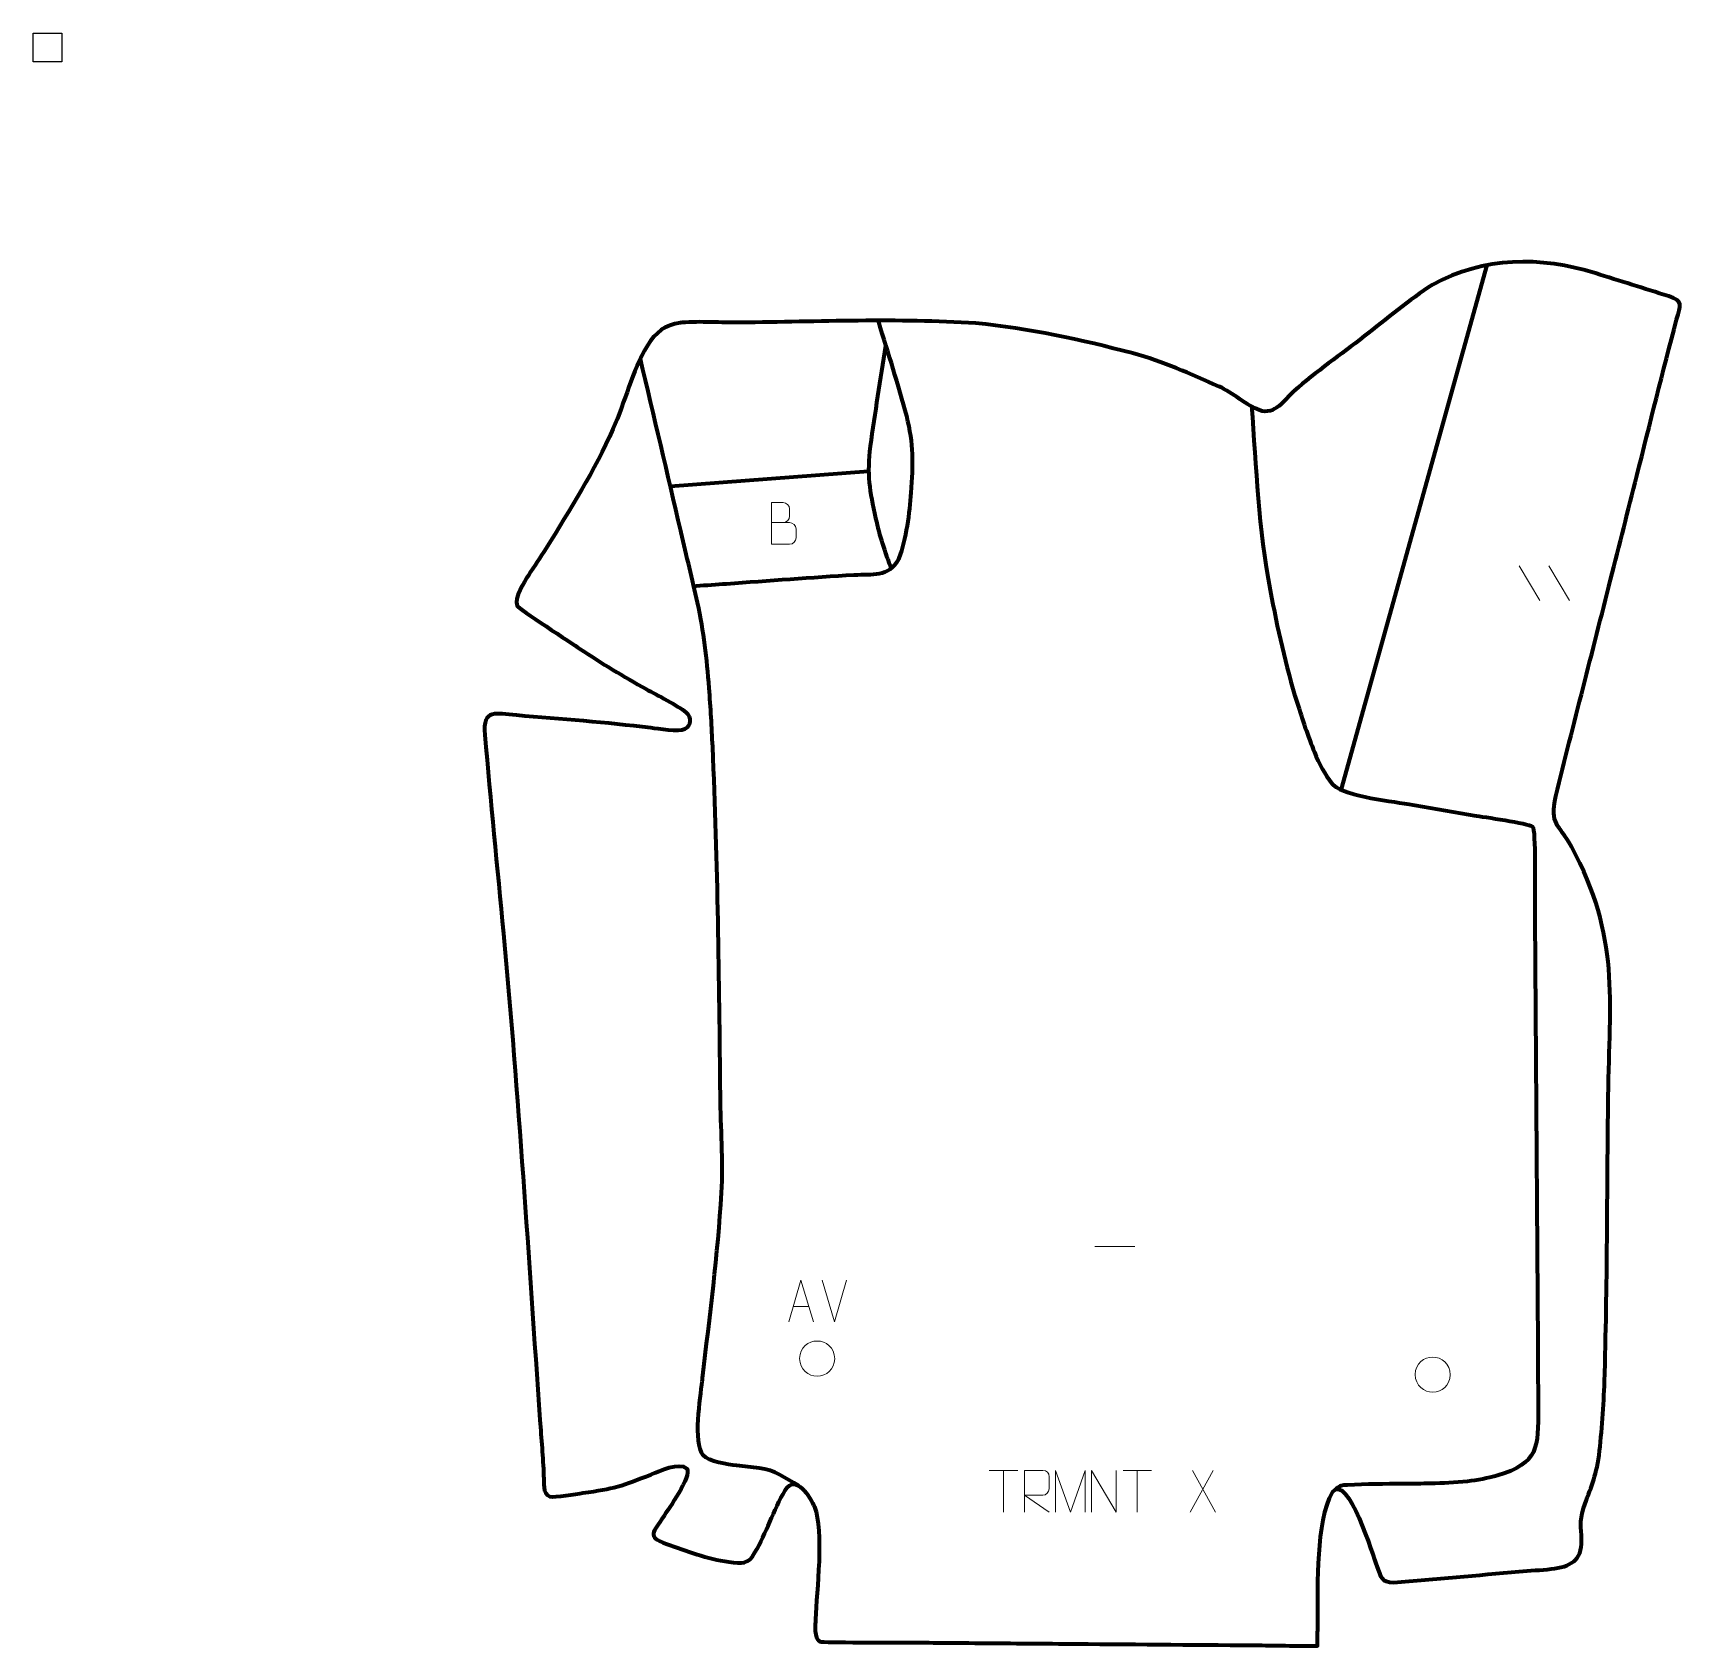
# Model space of a CAD drawing. Header units: millimetres. Extents: x 1020 to 2007, y 34 to 999.
import ezdxf

# ---------------------------------------------------------------- set-up
doc = ezdxf.new("R2010")
doc.units = ezdxf.units.MM
doc.header["$MEASUREMENT"] = 0
doc.header["$XCLIPFRAME"] = 0
for name, color, linetype in [('layer 1', 7, 'Continuous'), ('layer 2', 7, 'Continuous'), ('layer 3', 7, 'Continuous')]:
    doc.layers.add(name, color=color, linetype=linetype)
picture_1 = doc.add_image_def('image1.jpg', size_in_pixel=(88868, 88868))

msp = doc.modelspace()

# ---------------------------------------------------------------- linework, layer by layer
at = {"layer": 'layer 2', "color": 142, "lineweight": 158}
for points in [[(1889.4684, 859.7224), (1889.4684, 859.7224), (1802.3001, 546.4564), (1802.3001, 546.4564)], [(1519.4694, 736.3143), (1519.4694, 736.3143), (1401.1486, 727.3618), (1401.1486, 727.3618)]]:
    msp.add_open_spline(points, degree=3, dxfattribs=at)
for points, knots in [([(1525.5995, 825.8806), (1530.9669, 807.3057), (1537.5492, 788.2422), (1542.2609, 769.6319), (1542.2609, 769.6319), (1546.5456, 752.7084), (1546.2974, 740.9311), (1544.9902, 723.7426), (1544.9902, 723.7426), (1544.0683, 711.9646), (1542.1203, 695.6485), (1537.8248, 684.674), (1537.8248, 684.674), (1537.8248, 684.674), (1537.5513, 683.9752), (1537.5513, 683.9752), (1537.5513, 683.9752), (1531.5603, 672.8672), (1521.8754, 675.0358), (1510.9302, 674.4108), (1510.9302, 674.4108), (1485.4811, 672.9575), (1460.0523, 670.944), (1434.6263, 669.1258), (1434.6263, 669.1258), (1428.5857, 668.6941), (1422.545, 668.2625), (1416.5044, 667.8309), (1416.5044, 667.8309), (1416.5044, 667.8309), (1414.5968, 667.6946), (1414.5968, 667.6946)], [0, 0, 0, 0, 0.11111111, 0.11111111, 0.11111111, 0.11111111, 0.22222222, 0.22222222, 0.22222222, 0.22222222, 0.33333333, 0.33333333, 0.33333333, 0.33333333, 0.44444444, 0.44444444, 0.44444444, 0.44444444, 0.55555556, 0.55555556, 0.55555556, 0.55555556, 0.66666667, 0.66666667, 0.66666667, 0.66666667, 0.77777778, 0.77777778, 0.77777778, 0.77777778, 1, 1, 1, 1]), ([(1529.7352, 811.4577), (1526.8536, 791.5478), (1523.2661, 771.4015), (1520.6586, 751.5366), (1520.6586, 751.5366), (1518.4563, 734.7587), (1520.2558, 724.6816), (1523.857, 708.4254), (1523.857, 708.4254), (1526.2097, 698.0003), (1529.2841, 688.2799), (1533.268, 678.3663)], [0, 0, 0, 0, 0.25, 0.25, 0.25, 0.25, 0.5, 0.5, 0.5, 0.5, 1, 1, 1, 1]), ([(1477.9327, 129.9619), (1470.0194, 134.4467), (1463.5029, 139.2675), (1454.2893, 140.485), (1454.2893, 140.485), (1449.7872, 141.08), (1445.2464, 141.3844), (1440.725, 141.9709), (1440.725, 141.9709), (1435.646, 142.6942), (1424.1664, 144.2335), (1420.7127, 148.1398), (1420.7127, 148.1398), (1414.7989, 156.2665), (1418.9749, 182.1837), (1420.2116, 192.2933), (1420.2116, 192.2933), (1420.2116, 192.2933), (1420.3225, 193.2468), (1420.3225, 193.2468), (1420.3225, 193.2468), (1420.3225, 193.2468), (1420.431, 194.1884), (1420.431, 194.1884), (1420.431, 194.1884), (1424.599, 231.1786), (1429.5965, 267.9707), (1431.7268, 305.1669), (1431.7268, 305.1669), (1432.7836, 324.157), (1431.2583, 344.2124), (1431.0575, 363.364), (1431.0575, 363.364), (1430.329, 432.8487), (1429.558, 502.3193), (1426.4348, 571.7474), (1426.4348, 571.7474), (1425.8845, 583.4791), (1425.2073, 595.1906), (1424.3309, 606.9027), (1424.3309, 606.9027), (1422.959, 625.0983), (1421.2074, 640.0996), (1417.3677, 658.0049), (1417.3677, 658.0049), (1414.3529, 672.0636), (1410.7241, 685.9919), (1407.5031, 700.0064), (1407.5031, 700.0064), (1407.5031, 700.0064), (1407.301, 700.8991), (1407.301, 700.8991), (1407.301, 700.8991), (1399.5523, 735.2604), (1391.2662, 769.499), (1383.2087, 803.7887)], [0, 0, 0, 0, 0.06666667, 0.06666667, 0.06666667, 0.06666667, 0.13333333, 0.13333333, 0.13333333, 0.13333333, 0.2, 0.2, 0.2, 0.2, 0.26666667, 0.26666667, 0.26666667, 0.26666667, 0.33333333, 0.33333333, 0.33333333, 0.33333333, 0.4, 0.4, 0.4, 0.4, 0.46666667, 0.46666667, 0.46666667, 0.46666667, 0.53333333, 0.53333333, 0.53333333, 0.53333333, 0.6, 0.6, 0.6, 0.6, 0.66666667, 0.66666667, 0.66666667, 0.66666667, 0.73333333, 0.73333333, 0.73333333, 0.73333333, 0.8, 0.8, 0.8, 0.8, 0.86666667, 0.86666667, 0.86666667, 0.86666667, 1, 1, 1, 1]), ([(1748.6924, 775.8379), (1751.5307, 738.5473), (1752.7351, 702.2875), (1759.822, 665.3776), (1759.822, 665.3776), (1764.221, 642.6509), (1768.9985, 620.2635), (1775.9184, 598.1429), (1775.9184, 598.1429), (1779.1766, 588.1845), (1782.3621, 578.1869), (1786.334, 568.4837), (1786.334, 568.4837), (1789.1389, 561.6954), (1792.3242, 555.4093), (1796.9862, 549.6895), (1796.9862, 549.6895), (1796.9862, 549.6895), (1797.5278, 549.06), (1797.5278, 549.06), (1797.5278, 549.06), (1805.5491, 541.7141), (1833.8407, 539.1439), (1845.2158, 537.1759), (1845.2158, 537.1759), (1857.443, 535.0136), (1869.6631, 532.8317), (1881.9109, 530.787), (1881.9109, 530.787), (1887.3612, 529.8929), (1914.0319, 526.118), (1916.779, 524.0607), (1916.779, 524.0607), (1918.746, 521.9732), (1918.0193, 485.0598), (1918.0288, 479.2388), (1918.0288, 479.2388), (1918.6977, 378.3259), (1919.6325, 277.4151), (1920.054, 176.5006), (1920.054, 176.5006), (1920.1506, 152.9161), (1920.5128, 143.3924), (1895.7379, 136.0636), (1895.7379, 136.0636), (1889.8572, 134.3639), (1883.8237, 133.2644), (1877.7556, 132.4998), (1877.7556, 132.4998), (1870.453, 131.7119), (1863.0957, 131.5035), (1855.7586, 131.2818), (1855.7586, 131.2818), (1850.3327, 131.1285), (1844.9101, 131.0738), (1839.4824, 131.0474), (1839.4824, 131.0474), (1828.3501, 130.9984), (1817.253, 130.9061), (1806.1307, 130.3593), (1806.1307, 130.3593), (1802.138, 130.1571), (1802.4224, 130.2916), (1799.1405, 128.0901)], [0, 0, 0, 0, 0.05882353, 0.05882353, 0.05882353, 0.05882353, 0.11764706, 0.11764706, 0.11764706, 0.11764706, 0.17647059, 0.17647059, 0.17647059, 0.17647059, 0.23529412, 0.23529412, 0.23529412, 0.23529412, 0.29411765, 0.29411765, 0.29411765, 0.29411765, 0.35294118, 0.35294118, 0.35294118, 0.35294118, 0.41176471, 0.41176471, 0.41176471, 0.41176471, 0.47058824, 0.47058824, 0.47058824, 0.47058824, 0.52941176, 0.52941176, 0.52941176, 0.52941176, 0.58823529, 0.58823529, 0.58823529, 0.58823529, 0.64705882, 0.64705882, 0.64705882, 0.64705882, 0.70588235, 0.70588235, 0.70588235, 0.70588235, 0.76470588, 0.76470588, 0.76470588, 0.76470588, 0.82352941, 0.82352941, 0.82352941, 0.82352941, 0.88235294, 0.88235294, 0.88235294, 0.88235294, 1, 1, 1, 1])]:
    msp.add_open_spline(points, degree=3, knots=knots, dxfattribs=at)
at = {"layer": 'layer 2', "color": 142, "lineweight": 9}
for points, knots in [([(1461.5397, 705.8826), (1465.1783, 705.883), (1468.7654, 705.883), (1472.4048, 705.8826), (1472.4048, 705.8826), (1474.3802, 705.8653), (1476.3038, 704.1292), (1476.3038, 702.0796), (1476.3038, 702.0796), (1476.3034, 700.951), (1476.3034, 697.9016), (1476.3038, 696.7727), (1476.3038, 696.7727), (1476.3214, 694.9148), (1474.7793, 692.9009), (1472.4578, 692.9178), (1472.4578, 692.9178), (1468.818, 692.9182), (1465.1786, 692.9182), (1461.5397, 692.9178), (1461.5397, 692.9178), (1461.5397, 701.2361), (1461.5397, 709.5539), (1461.5397, 717.8714), (1461.5397, 717.8714), (1463.9134, 717.8714), (1466.2875, 717.8714), (1468.6617, 717.8714), (1468.6617, 717.8714), (1470.3425, 717.889), (1472.4393, 715.9785), (1472.457, 714.0161), (1472.457, 714.0161), (1472.4566, 711.95), (1472.4566, 711.804), (1472.457, 709.7375), (1472.457, 709.7375), (1472.4743, 707.6714), (1470.6198, 705.8653), (1468.6098, 705.8826)], [0, 0, 0, 0, 0.09090909, 0.09090909, 0.09090909, 0.09090909, 0.18181818, 0.18181818, 0.18181818, 0.18181818, 0.27272727, 0.27272727, 0.27272727, 0.27272727, 0.36363636, 0.36363636, 0.36363636, 0.36363636, 0.45454545, 0.45454545, 0.45454545, 0.45454545, 0.54545455, 0.54545455, 0.54545455, 0.54545455, 0.63636364, 0.63636364, 0.63636364, 0.63636364, 0.72727273, 0.72727273, 0.72727273, 0.72727273, 0.81818182, 0.81818182, 0.81818182, 0.81818182, 1, 1, 1, 1]), ([(1471.8811, 227.9573), (1471.8811, 227.9573), (1479.2521, 252.9108), (1479.2521, 252.9108), (1479.2521, 252.9108), (1479.2521, 252.9108), (1486.822, 227.9573), (1486.822, 227.9573)], [0, 0, 0, 0, 0.33333333, 0.33333333, 0.33333333, 0.33333333, 1, 1, 1, 1]), ([(1478.4039, 206.0593), (1478.4746, 212.6997), (1483.7486, 216.5457), (1488.9039, 216.4487), (1488.9039, 216.4487), (1494.0592, 216.5457), (1499.3332, 212.4823), (1499.4039, 205.8419), (1499.4039, 205.8419), (1499.0337, 199.5126), (1494.5918, 195.4819), (1488.9039, 195.4525), (1488.9039, 195.4525), (1483.7486, 195.3555), (1478.4746, 199.4189), (1478.4039, 206.0593)], [0, 0, 0, 0, 0.2, 0.2, 0.2, 0.2, 0.4, 0.4, 0.4, 0.4, 0.6, 0.6, 0.6, 0.6, 1, 1, 1, 1]), ([(1846.5712, 196.4458), (1846.6419, 203.0862), (1851.9159, 206.9322), (1857.0712, 206.8352), (1857.0712, 206.8352), (1862.2265, 206.9322), (1867.5005, 202.8688), (1867.5712, 196.2284), (1867.5712, 196.2284), (1867.201, 189.8991), (1862.7591, 185.8684), (1857.0712, 185.839), (1857.0712, 185.839), (1851.9159, 185.742), (1846.6419, 189.8054), (1846.5712, 196.4458)], [0, 0, 0, 0, 0.2, 0.2, 0.2, 0.2, 0.4, 0.4, 0.4, 0.4, 0.6, 0.6, 0.6, 0.6, 1, 1, 1, 1]), ([(1613.0148, 114.1401), (1613.0148, 114.1401), (1613.0148, 139.0936), (1613.0148, 139.0936), (1613.0148, 139.0936), (1616.6096, 139.0936), (1620.2051, 139.0936), (1623.8003, 139.0936), (1623.8003, 139.0936), (1626.1256, 139.0559), (1627.6829, 137.5659), (1627.6788, 135.1995), (1627.6788, 135.1995), (1627.6784, 133.164), (1627.6784, 130.1046), (1627.6788, 128.0686), (1627.6788, 128.0686), (1627.6723, 126.1931), (1625.86, 124.2513), (1623.8505, 124.2322), (1623.8505, 124.2322), (1623.8505, 124.2322), (1613.0148, 124.2322), (1613.0148, 124.2322), (1613.0148, 124.2322), (1613.0148, 124.2322), (1627.6695, 114.1401), (1627.6695, 114.1401)], [0, 0, 0, 0, 0.125, 0.125, 0.125, 0.125, 0.25, 0.25, 0.25, 0.25, 0.375, 0.375, 0.375, 0.375, 0.5, 0.5, 0.5, 0.5, 0.625, 0.625, 0.625, 0.625, 0.75, 0.75, 0.75, 0.75, 1, 1, 1, 1]), ([(1631.5044, 114.1379), (1631.5044, 114.1379), (1631.5044, 139.0958), (1631.5044, 139.0958), (1631.5044, 139.0958), (1631.5044, 139.0958), (1640.4295, 114.1379), (1640.4295, 114.1379), (1640.4295, 114.1379), (1640.4295, 114.1379), (1649.1894, 139.0953), (1649.1894, 139.0953), (1649.1894, 139.0953), (1649.1894, 139.0953), (1649.1894, 114.1379), (1649.1894, 114.1379)], [0, 0, 0, 0, 0.2, 0.2, 0.2, 0.2, 0.4, 0.4, 0.4, 0.4, 0.6, 0.6, 0.6, 0.6, 1, 1, 1, 1]), ([(1653.0195, 114.1401), (1653.0195, 114.1401), (1653.0195, 139.0936), (1653.0195, 139.0936), (1653.0195, 139.0936), (1653.0195, 139.0936), (1667.6743, 114.1401), (1667.6743, 114.1401), (1667.6743, 114.1401), (1667.6743, 114.1401), (1667.6743, 139.0936), (1667.6743, 139.0936)], [0, 0, 0, 0, 0.25, 0.25, 0.25, 0.25, 0.5, 0.5, 0.5, 0.5, 1, 1, 1, 1])]:
    msp.add_open_spline(points, degree=3, knots=knots, dxfattribs=at)
for points in [[(1908.6948, 679.9139), (1908.6948, 679.9139), (1921.0591, 659.3696), (1921.0591, 659.3696)], [(1926.4247, 679.9139), (1926.4247, 679.9139), (1938.789, 659.3696), (1938.789, 659.3696)], [(1655.0149, 272.8887), (1655.0149, 272.8887), (1678.9929, 272.8887), (1678.9929, 272.8887)], [(1499.2406, 227.95), (1499.2406, 227.95), (1491.9188, 252.9036), (1491.9188, 252.9036)], [(1506.5625, 252.9036), (1506.5625, 252.9036), (1499.2407, 227.95), (1499.2407, 227.95)], [(1474.6037, 237.2067), (1474.6037, 237.2067), (1484.0994, 237.2067), (1484.0994, 237.2067)], [(1591.8533, 139.0701), (1591.8533, 139.0701), (1608.8405, 139.0701), (1608.8405, 139.0701)], [(1600.3471, 114.1401), (1600.3471, 114.1401), (1600.3471, 139.0936), (1600.3471, 139.0936)], [(1671.8533, 139.0701), (1671.8533, 139.0701), (1688.8405, 139.0701), (1688.8405, 139.0701)], [(1680.3471, 114.1401), (1680.3471, 114.1401), (1680.3471, 139.0936), (1680.3471, 139.0936)], [(1725.7626, 139.0936), (1725.7626, 139.0936), (1712.022, 114.1978), (1712.022, 114.1978)], [(1713.4766, 139.0936), (1713.4766, 139.0936), (1727.2172, 114.1401), (1727.2172, 114.1401)]]:
    msp.add_open_spline(points, degree=3, dxfattribs=at)
at = {"layer": 'layer 3', "color": 242, "lineweight": 158}
msp.add_open_spline([(1407.8281, 825.4488), (1419.1709, 826.2803), (1431.5768, 825.3766), (1443.1425, 825.4797), (1443.1425, 825.4797), (1489.6193, 825.907), (1537.4533, 828.1429), (1583.7717, 825.0121), (1583.7717, 825.0121), (1615.4231, 822.0484), (1647.0219, 815.104), (1677.7507, 807.0864), (1677.7507, 807.0864), (1695.5979, 802.2228), (1712.3042, 794.6771), (1729.2036, 787.2961), (1729.2036, 787.2961), (1737.0811, 783.5609), (1746.3661, 775.6741), (1753.4173, 773.0639), (1753.4173, 773.0639), (1762.7037, 769.6262), (1768.2811, 779.2688), (1774.0886, 784.4886), (1774.0886, 784.4886), (1787.1171, 795.9468), (1802.2149, 806.5243), (1816.0275, 817.2356), (1816.0275, 817.2356), (1829.0838, 827.397), (1843.097, 839.2104), (1856.9268, 848.0663), (1856.9268, 848.0663), (1887.5443, 864.8035), (1921.6113, 865.25), (1954.3637, 854.9247), (1954.3637, 854.9247), (1968.9202, 850.3346), (1983.683, 845.8872), (1998.174, 841.1662), (1998.174, 841.1662), (2007.314, 838.1885), (2005.2685, 836.0676), (2002.9026, 827.2444), (2002.9026, 827.2444), (1994.6077, 796.3101), (1986.9168, 764.8301), (1979.0862, 733.7457), (1979.0862, 733.7457), (1973.8796, 713.0773), (1968.6811, 692.4069), (1963.4452, 671.7459), (1963.4452, 671.7459), (1952.5044, 628.5892), (1941.402, 585.4612), (1930.5969, 542.2719), (1930.5969, 542.2719), (1927.0024, 524.8176), (1932.1151, 526.2798), (1939.9992, 512.1234), (1939.9992, 512.1234), (1969.3149, 457.8568), (1962.7672, 421.2057), (1962.0152, 362.7279), (1962.0152, 362.7279), (1961.3087, 305.8692), (1961.5425, 249.0057), (1959.7888, 192.1629), (1959.7888, 192.1629), (1959.3299, 178.0684), (1958.2457, 162.1053), (1956.5004, 148.1292), (1956.5004, 148.1292), (1954.6662, 134.7791), (1951.4116, 128.7281), (1947.2368, 116.5528), (1947.2368, 116.5528), (1944.615, 107.3123), (1945.9726, 106.0375), (1946.0982, 97.5285), (1946.0982, 97.5285), (1946.2843, 84.9164), (1939.3134, 81.5834), (1927.8604, 80.187), (1927.8604, 80.187), (1921.8324, 79.452), (1914.9846, 79.2137), (1908.7943, 78.6794), (1908.7943, 78.6794), (1883.7668, 76.4991), (1858.6976, 73.9088), (1833.6421, 72.1714), (1833.6421, 72.1714), (1826.112, 72.174), (1826.0594, 75.363), (1823.5814, 81.9011), (1823.5814, 81.9011), (1821.703, 87.0439), (1806.0588, 138.3441), (1797.1147, 126.1435), (1797.1147, 126.1435), (1787.1133, 107.724), (1788.5405, 70.8782), (1788.3037, 49.563), (1788.3037, 49.563), (1788.2469, 44.4584), (1788.2192, 39.3978), (1788.0738, 34.2919), (1788.0738, 34.2919), (1775.5798, 34.1155), (1762.5859, 34.4532), (1750.0394, 34.5532), (1750.0394, 34.5532), (1712.2814, 34.8539), (1674.5234, 35.1546), (1636.7653, 35.4554), (1636.7653, 35.4554), (1617.7277, 35.607), (1598.69, 35.7586), (1579.6524, 35.9103), (1579.6524, 35.9103), (1566.9606, 36.0113), (1554.2688, 36.1124), (1541.5771, 36.2135), (1541.5771, 36.2135), (1535.4154, 36.2612), (1492.6386, 36.0785), (1490.4511, 36.8173), (1490.4511, 36.8173), (1486.869, 38.8992), (1487.8566, 46.5835), (1487.9553, 50.2055), (1487.9553, 50.2055), (1488.5804, 66.6326), (1493.0859, 103.2234), (1487.29, 117.2233), (1487.29, 117.2233), (1484.7475, 123.0631), (1476.3343, 137.4981), (1469.8396, 127.2184), (1469.8396, 127.2184), (1462.582, 115.045), (1458.5356, 101.6551), (1451.7305, 89.9122), (1451.7305, 89.9122), (1447.502, 82.6153), (1443.9919, 83.5341), (1436.0229, 84.4029), (1436.0229, 84.4029), (1423.101, 86.1295), (1410.8922, 90.9318), (1398.6546, 95.2015), (1398.6546, 95.2015), (1386.5867, 99.6273), (1390.994, 101.9778), (1396.9296, 111.3534), (1396.9296, 111.3534), (1399.923, 116.0052), (1414.0325, 135.5421), (1411.0044, 140.3025), (1411.0044, 140.3025), (1406.5348, 144.3311), (1394.5845, 138.7187), (1389.6342, 136.7293), (1389.6342, 136.7293), (1372.5671, 129.8703), (1367.3627, 128.0799), (1348.7928, 125.6573), (1348.7928, 125.6573), (1344.7611, 125.1189), (1332.1052, 122.6505), (1329.0175, 123.5856), (1329.0175, 123.5856), (1324.6001, 124.9236), (1325.4937, 132.028), (1325.3569, 135.8744), (1325.3569, 135.8744), (1324.961, 147.0059), (1323.8872, 158.1824), (1323.1028, 169.2993), (1323.1028, 169.2993), (1316.3396, 266.4283), (1310.3361, 363.1116), (1301.2695, 460.0991), (1301.2695, 460.0991), (1297.566, 499.6941), (1293.6256, 539.2987), (1290.1446, 578.9101), (1290.1446, 578.9101), (1288.7371, 594.9268), (1296.908, 591.6705), (1309.0884, 590.6167), (1309.0884, 590.6167), (1336.1632, 588.3436), (1362.3918, 586.4151), (1389.4178, 583.0563), (1389.4178, 583.0563), (1393.7392, 582.499), (1406.2408, 580.533), (1409.7649, 582.2525), (1409.7649, 582.2525), (1413.7277, 584.1861), (1413.8349, 589.646), (1410.3885, 592.5457), (1410.3885, 592.5457), (1405.9816, 596.2535), (1392.8099, 602.8509), (1386.9227, 606.1882), (1386.9227, 606.1882), (1372.836, 614.1385), (1360.459, 621.3504), (1347.0137, 630.4507), (1347.0137, 630.4507), (1342.5787, 633.4209), (1310.1117, 654.5838), (1309.4492, 656.1319), (1309.4492, 656.1319), (1307.5548, 660.559), (1313.8263, 670.6569), (1316.1932, 674.2636), (1316.1932, 674.2636), (1319.8112, 679.7768), (1323.2466, 684.9161), (1326.7637, 690.5348), (1326.7637, 690.5348), (1341.1007, 713.4387), (1355.7727, 737.0629), (1366.8094, 761.7517), (1366.8094, 761.7517), (1374.2771, 778.5481), (1377.918, 795.7334), (1387.4471, 811.8466), (1387.4471, 811.8466), (1392.3372, 819.7181), (1397.8603, 823.9458), (1407.1285, 825.3568), (1407.1285, 825.3568), (1407.1285, 825.3568), (1407.8281, 825.4488), (1407.8281, 825.4488)], degree=3, knots=[0, 0, 0, 0, 0.01639344, 0.01639344, 0.01639344, 0.01639344, 0.03278689, 0.03278689, 0.03278689, 0.03278689, 0.04918033, 0.04918033, 0.04918033, 0.04918033, 0.06557377, 0.06557377, 0.06557377, 0.06557377, 0.08196721, 0.08196721, 0.08196721, 0.08196721, 0.09836066, 0.09836066, 0.09836066, 0.09836066, 0.1147541, 0.1147541, 0.1147541, 0.1147541, 0.13114754, 0.13114754, 0.13114754, 0.13114754, 0.14754098, 0.14754098, 0.14754098, 0.14754098, 0.16393443, 0.16393443, 0.16393443, 0.16393443, 0.18032787, 0.18032787, 0.18032787, 0.18032787, 0.19672131, 0.19672131, 0.19672131, 0.19672131, 0.21311475, 0.21311475, 0.21311475, 0.21311475, 0.2295082, 0.2295082, 0.2295082, 0.2295082, 0.24590164, 0.24590164, 0.24590164, 0.24590164, 0.26229508, 0.26229508, 0.26229508, 0.26229508, 0.27868852, 0.27868852, 0.27868852, 0.27868852, 0.29508197, 0.29508197, 0.29508197, 0.29508197, 0.31147541, 0.31147541, 0.31147541, 0.31147541, 0.32786885, 0.32786885, 0.32786885, 0.32786885, 0.3442623, 0.3442623, 0.3442623, 0.3442623, 0.36065574, 0.36065574, 0.36065574, 0.36065574, 0.37704918, 0.37704918, 0.37704918, 0.37704918, 0.39344262, 0.39344262, 0.39344262, 0.39344262, 0.40983607, 0.40983607, 0.40983607, 0.40983607, 0.42622951, 0.42622951, 0.42622951, 0.42622951, 0.44262295, 0.44262295, 0.44262295, 0.44262295, 0.45901639, 0.45901639, 0.45901639, 0.45901639, 0.47540984, 0.47540984, 0.47540984, 0.47540984, 0.49180328, 0.49180328, 0.49180328, 0.49180328, 0.50819672, 0.50819672, 0.50819672, 0.50819672, 0.52459016, 0.52459016, 0.52459016, 0.52459016, 0.54098361, 0.54098361, 0.54098361, 0.54098361, 0.55737705, 0.55737705, 0.55737705, 0.55737705, 0.57377049, 0.57377049, 0.57377049, 0.57377049, 0.59016393, 0.59016393, 0.59016393, 0.59016393, 0.60655738, 0.60655738, 0.60655738, 0.60655738, 0.62295082, 0.62295082, 0.62295082, 0.62295082, 0.63934426, 0.63934426, 0.63934426, 0.63934426, 0.6557377, 0.6557377, 0.6557377, 0.6557377, 0.67213115, 0.67213115, 0.67213115, 0.67213115, 0.68852459, 0.68852459, 0.68852459, 0.68852459, 0.70491803, 0.70491803, 0.70491803, 0.70491803, 0.72131148, 0.72131148, 0.72131148, 0.72131148, 0.73770492, 0.73770492, 0.73770492, 0.73770492, 0.75409836, 0.75409836, 0.75409836, 0.75409836, 0.7704918, 0.7704918, 0.7704918, 0.7704918, 0.78688525, 0.78688525, 0.78688525, 0.78688525, 0.80327869, 0.80327869, 0.80327869, 0.80327869, 0.81967213, 0.81967213, 0.81967213, 0.81967213, 0.83606557, 0.83606557, 0.83606557, 0.83606557, 0.85245902, 0.85245902, 0.85245902, 0.85245902, 0.86885246, 0.86885246, 0.86885246, 0.86885246, 0.8852459, 0.8852459, 0.8852459, 0.8852459, 0.90163934, 0.90163934, 0.90163934, 0.90163934, 0.91803279, 0.91803279, 0.91803279, 0.91803279, 0.93442623, 0.93442623, 0.93442623, 0.93442623, 0.95081967, 0.95081967, 0.95081967, 0.95081967, 0.96721311, 0.96721311, 0.96721311, 0.96721311, 1, 1, 1, 1], dxfattribs=at)

# ---------------------------------------------------------------- pictures from other files: only their frames are drawn
at = {"layer": 'layer 1', "color": 0}
image = msp.add_image(picture_1, insert=(1005.99, -238.9909), size_in_units=(1234.2778, 1234.2778), dxfattribs=at)
image.set_boundary_path([(1005.99, -238.991), (2240.273, 995.292)])
image.dxf.flags = 3

doc.saveas('drawing.dxf')
